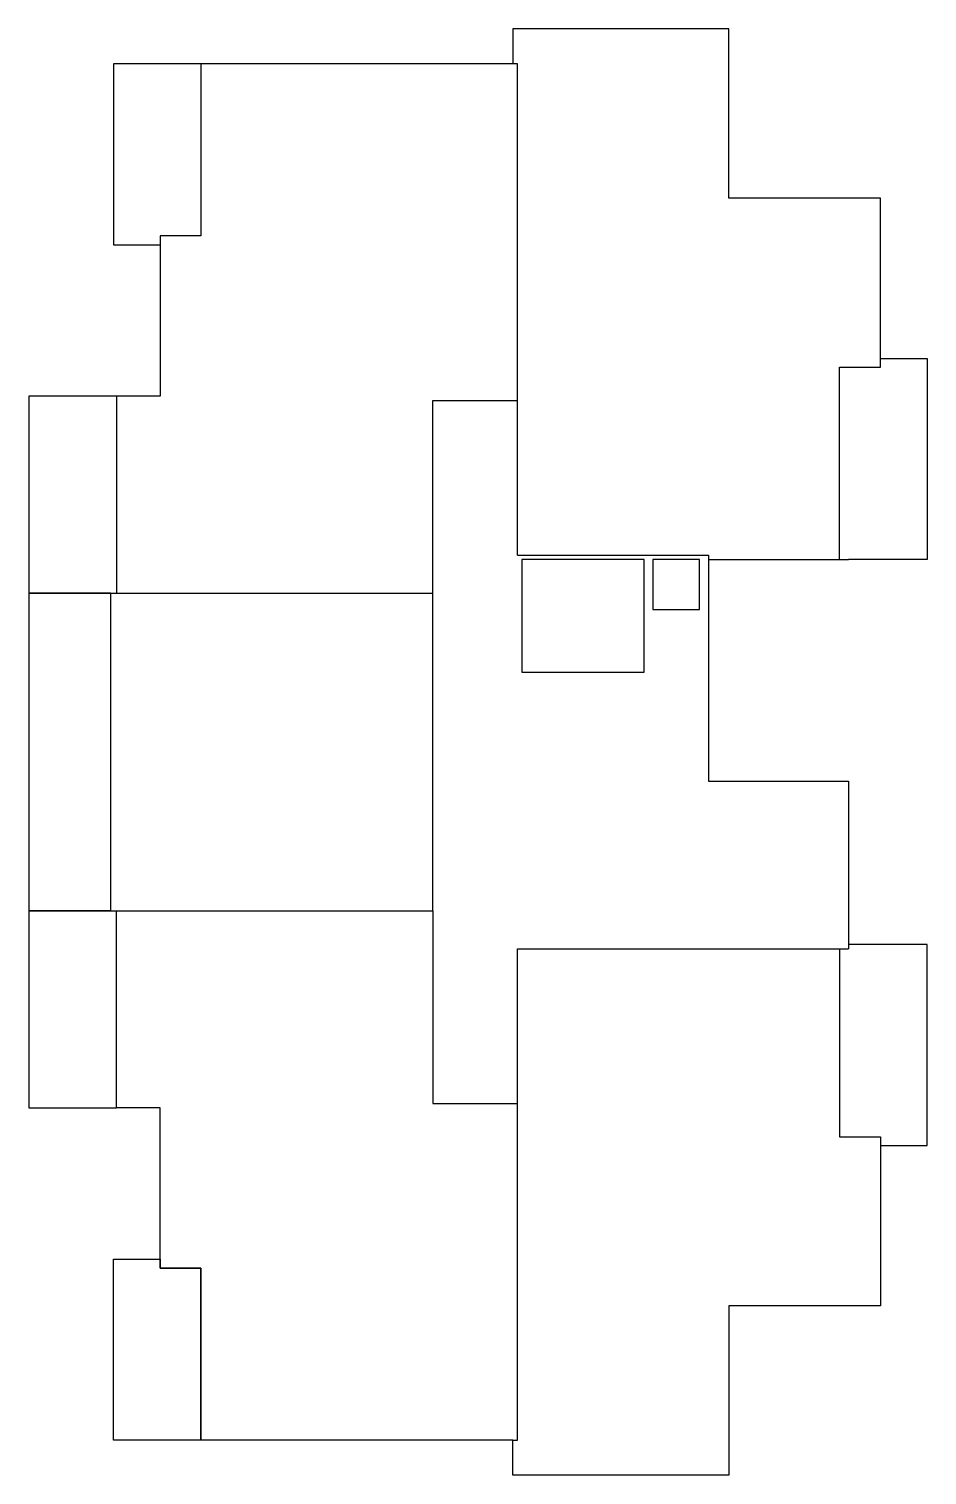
# Model space of a CAD drawing. Extents: x 0 to 15.4, y 0 to 24.8.
import ezdxf

# ---------------------------------------------------------------- set-up
doc = ezdxf.new("R2010")
doc.units = 0
doc.header["$MEASUREMENT"] = 0
doc.layers.add('01', color=1, linetype='CONTINUOUS')

msp = doc.modelspace()

# ---------------------------------------------------------------- linework, layer by layer
at = {"layer": '01', "color": 5}
for p, q in [((12, 24.8), (8.3, 24.8)), ((8.3, 24.8), (8.3, 24.2)), ((12, 21.9), (12, 24.8)), ((2.95, 24.2), (1.45, 24.2)), ((1.45, 24.2), (1.45, 21.1)), ((7.685, 24.2), (2.95, 24.2)), ((2.95, 24.2), (2.95, 21.25)), ((8.375, 24.2), (7.687, 24.2)), ((8.375, 15.775), (8.375, 24.2)), ((14.6, 21.9), (12, 21.9)), ((14.6, 19), (14.6, 21.9)), ((1.45, 21.1), (2.25, 21.1)), ((2.95, 21.25), (2.25, 21.25)), ((2.25, 21.25), (2.25, 18.5)), ((14.6, 19.15), (15.4, 19.15)), ((15.4, 19.15), (15.4, 15.7)), ((13.9, 15.7), (13.9, 19)), ((13.9, 19), (14.6, 19)), ((0, 18.5), (0, 15.125)), ((1.5, 18.5), (0, 18.5)), ((2.25, 18.5), (1.5, 18.5)), ((1.5, 18.5), (1.5, 15.125)), ((6.925, 15.125), (6.925, 18.425)), ((6.925, 18.425), (8.375, 18.425)), ((8.375, 15.775), (11.65, 15.775)), ((8.45, 15.7), (8.45, 13.77)), ((10.55, 15.7), (8.45, 15.7)), ((10.55, 13.77), (10.55, 15.7)), ((10.7, 15.7), (10.7, 14.846)), ((11.5, 15.7), (10.7, 15.7)), ((11.5, 14.846), (11.5, 15.7)), ((11.65, 15.775), (11.65, 15.7)), ((11.65, 15.7), (14.05, 15.7)), ((11.65, 15.7), (11.65, 11.9)), ((15.4, 15.7), (14.05, 15.7)), ((0, 15.125), (0, 9.675)), ((1.4, 15.125), (0, 15.125)), ((0, 15.125), (1.4, 15.125)), ((1.4, 15.125), (1.4, 15.125)), ((1.4, 15.125), (1.5, 15.125)), ((1.4, 15.125), (1.4, 9.675)), ((1.5, 15.125), (6.925, 15.125)), ((6.925, 9.675), (6.925, 15.125)), ((10.7, 14.846), (11.5, 14.846)), ((8.45, 13.77), (10.55, 13.77)), ((11.65, 11.9), (14.05, 11.9)), ((14.05, 11.9), (14.05, 9.025)), ((0, 9.675), (1.4, 9.675)), ((0, 9.675), (0, 6.3)), ((1.4, 9.675), (0, 9.675)), ((1.4, 9.675), (1.5, 9.675)), ((1.5, 6.3), (1.5, 9.675)), ((1.5, 9.675), (6.925, 9.675)), ((6.925, 9.675), (6.925, 6.375)), ((8.375, 9.025), (14.05, 9.025)), ((8.375, 6.375), (8.375, 9.025)), ((13.9, 9.025), (13.9, 5.8)), ((15.4, 9.1), (14.05, 9.1)), ((15.4, 5.65), (15.4, 9.1)), ((0, 6.3), (1.5, 6.3)), ((2.25, 6.3), (1.5, 6.3)), ((2.25, 3.55), (2.25, 6.3)), ((6.925, 6.375), (8.375, 6.375)), ((8.375, 0.6), (8.375, 6.375)), ((13.9, 5.8), (14.6, 5.8)), ((14.6, 5.8), (14.6, 2.9)), ((14.6, 5.65), (15.4, 5.65)), ((1.45, 0.6), (1.45, 3.7)), ((1.45, 3.7), (2.25, 3.7)), ((2.25, 3.7), (2.25, 3.55)), ((2.25, 3.55), (2.95, 3.55)), ((2.95, 3.55), (2.25, 3.55)), ((2.95, 3.55), (2.95, 0.6)), ((2.95, 0.6), (2.95, 3.55)), ((14.6, 2.9), (12, 2.9)), ((12, 2.9), (12, 0)), ((2.95, 0.6), (1.45, 0.6)), ((8.3, 0.6), (2.95, 0.6)), ((8.3, 0), (8.3, 0.6)), ((8.3, 0.6), (8.375, 0.6)), ((12, 0), (8.3, 0))]:
    msp.add_line(p, q, dxfattribs=at)

doc.saveas('drawing.dxf')
